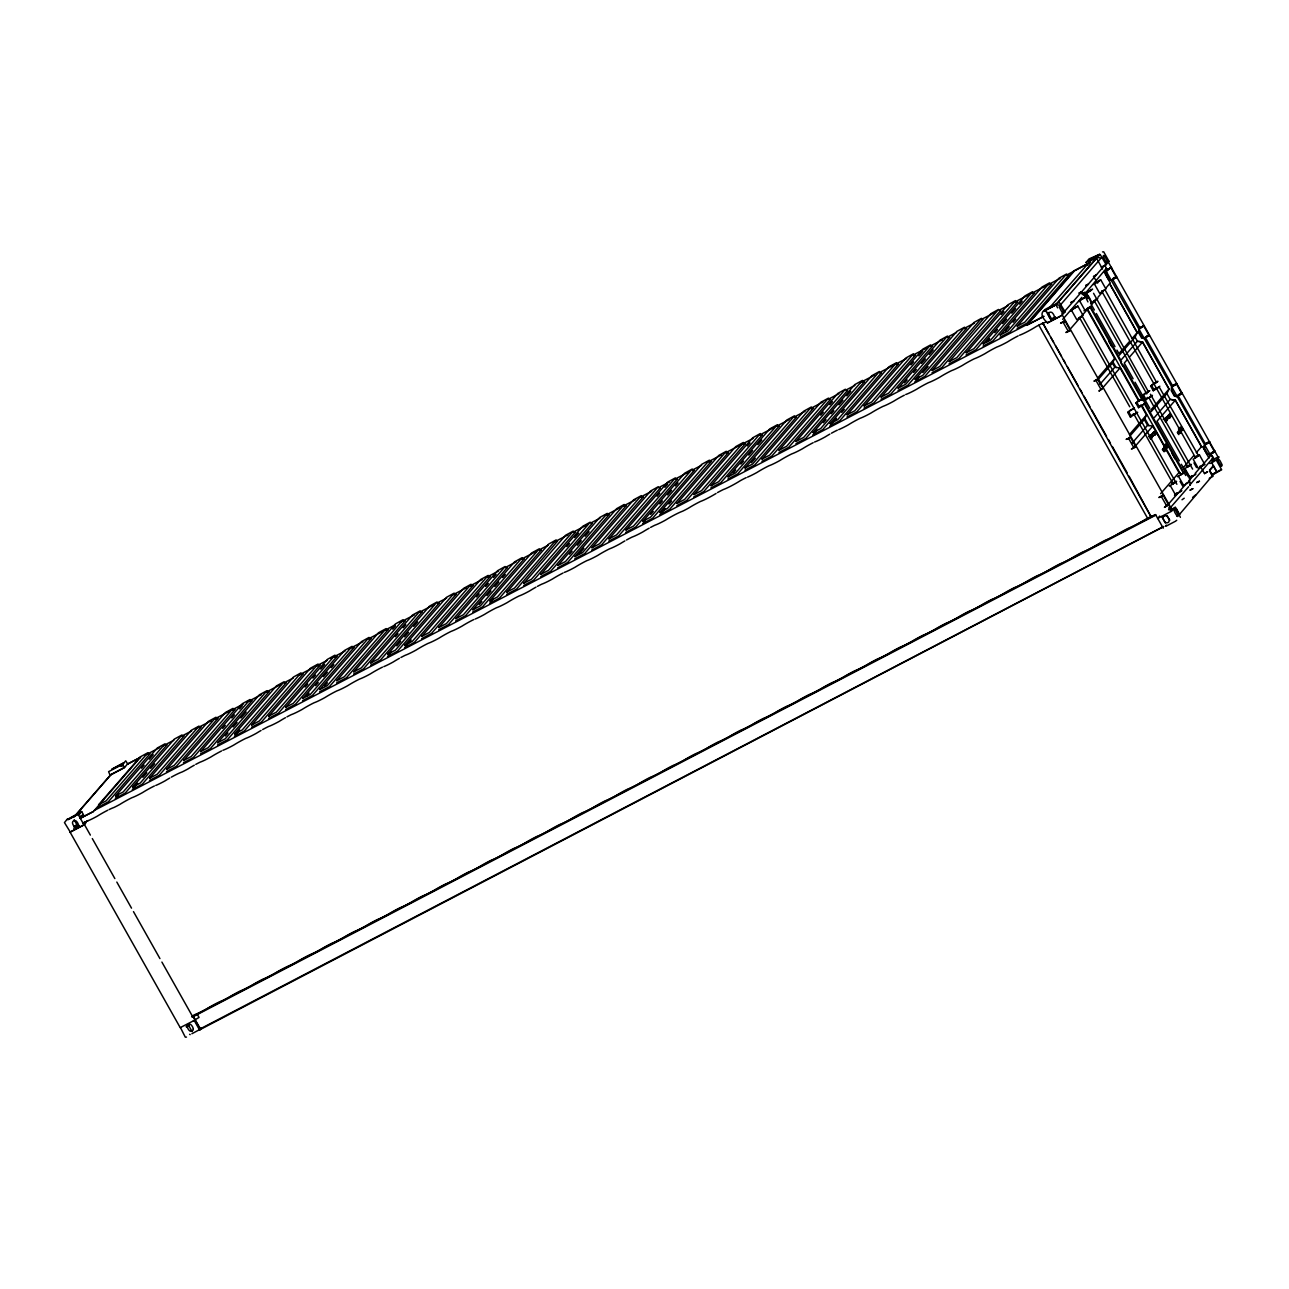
<?xml version="1.0" encoding="UTF-8"?>
<svg xmlns="http://www.w3.org/2000/svg" width="1289" height="1289" viewBox="0 0 1289 1289"><rect width="100%" height="100%" fill="white"/><g stroke="black" fill="none" stroke-linecap="round" stroke-linejoin="round"><path stroke-width="1.5" d="M1155.911 433.781L1154.428 434.812L1156.378 432.895L1155.685 433.845M1170.654 416.83L1169.171 417.878L1168.092 415.864L1169.316 414.268L1170.428 416.911M1164.724 448.282C1161.76 445.962 1166.899 442.675 1167.109 447.17L1164.112 451.714L1162.404 449.652M1116.226 277.022L1111.247 280.374L1108.894 279.955L1105.769 274.396L1105.978 271.012L1111.279 267.29M1111.843 280.067L1109.491 279.649L1106.349 274.09L1106.574 270.706L1110.941 267.661L1116.419 277.554L1113.003 279.117L1116.419 277.554M1148.966 335.156L1144.004 338.508L1141.651 338.089L1138.525 332.514L1138.735 329.146L1143.826 325.473M1144.6 338.201L1142.247 337.782L1139.105 332.208L1139.315 328.84L1143.697 325.795L1149.176 335.688L1145.76 337.235L1149.095 334.834M1181.852 392.968L1176.76 396.641L1174.408 396.206L1171.266 390.648L1171.492 387.28L1176.696 383.558M1177.356 396.319L1175.004 395.9L1171.862 390.341L1172.072 386.974L1176.454 383.929L1181.916 393.806L1178.517 395.369M1214.48 451.408L1209.517 454.759L1207.165 454.34L1204.023 448.781C1201.509 443.738 1217.461 437.761 1204.232 445.398M1105.978 271.012L1210.097 454.453L1207.745 454.034L1204.619 448.459L1204.828 445.092M1087.948 301.916L1084.065 293.989M1189.779 485.051L1213.481 457.321M200.117 1028.606L200.004 1029.653L1163.741 526.621M1083.533 294.907L1083.63 293.876A2.449 2.336 41 0 0 1083.002 292.764L1081.197 292.329L1082.47 294.601M80.417 818.483L83.414 814.632L80.031 816.404M1043.864 316.498L1026.576 325.327L1043.752 316.224M1165.965 445.253L1167.302 447.621M1178.952 429.221L1179.822 431.154M1179.113 430.284C1176.39 432.266 1181.03 437.68 1177.292 432.363M1179.725 430.429L1180.917 432.637L1180.08 433.41M1180.676 428.464L1182.045 430.687M83.479 814.761L81.642 811.49L67.382 819.466M110.242 775.188L124.534 767.583L127.563 763.91L140.614 757.271L127.724 764.119M1105.833 288.204L1110.248 282.903L1103.787 271.431M1170.348 416.524L1171.137 415.96L1166.899 419.586M1165.739 449.652L1164.66 447.637L1163.451 449.023L1164.708 451.392L1165.772 449.619M1178.936 514.988L1179.29 513.731M1190.15 480.007L1190.504 478.751L1181.288 464.266M1179.29 514.665L1212.578 475.496M1165.643 421.954C1167.673 421.358 1165.256 416.879 1164.305 419.586L1165.901 421.857L1164.563 419.489L1170.074 413.769M1106.3 268.45L1084.001 294.907M1190.327 483.939L1189.908 485.26L1190.359 483.278A2.449 2.336 41 0 0 1189.731 482.167L1188.861 481.844M1089.189 263.729L1090.091 261.087L1097.052 257.462L1101.16 258.009L1060.106 305.316L1056.013 304.623L1049.037 308.264L1090.204 261.184L1089.302 263.826M1171.234 416.057L1169.848 413.769M1098.051 379.659L1112.471 363.079L1114.695 358.487L1087.175 309.65L1091.3 306.234L1089.334 306.863M1119.335 355.184L1135.077 337.122L1137.285 332.53L1109.765 283.693M1129.873 436.117L1144.294 419.553L1146.501 414.961L1141.603 406.244M1151.158 411.658L1166.883 393.58L1169.107 388.988L1142.618 341.988L1137.414 341.263L1135.077 337.122M98.431 807.011L108.212 801.919L150.023 753.711L148.831 753.968M149.476 780.425L159.24 775.317L201.068 727.125L199.312 727.608M166.474 771.547L176.255 766.456L218.083 718.247L215.682 719.036M183.489 762.685L193.269 757.594L235.097 709.385L232.697 710.158M200.504 753.823L210.284 748.732L252.112 700.523L250.904 700.781M217.519 744.961L227.299 739.87L269.111 691.661L267.371 692.145M251.548 727.238L261.329 722.146L303.141 673.938L300.756 674.711M268.563 718.376L278.327 713.284L320.155 665.076L317.771 665.849M285.562 709.514L295.342 704.406L337.17 656.214L334.769 656.987M302.577 700.636L312.357 695.544L354.185 647.336L352.429 647.835M319.591 691.774L329.372 686.683L371.184 638.474L369.444 638.973M336.606 682.912L346.387 677.821L388.198 629.612L385.814 630.385M353.621 674.05L363.401 668.959L405.213 620.75L404.021 621.008M370.636 665.188L380.416 660.097L422.228 611.888L421.036 612.146M421.664 638.603L431.444 633.495L473.272 585.303L470.872 586.076M438.679 629.725L448.459 624.633L490.271 576.425L487.887 577.214M455.694 620.863L465.474 615.771L507.286 567.563L506.094 567.821M472.709 612.001L482.489 606.91L524.301 558.701L522.544 559.184M506.738 594.277L516.502 589.186L557.605 541.058M523.737 585.415L533.517 580.324L575.345 532.115L574.153 532.373M540.752 576.554L550.532 571.446L592.36 523.253L591.168 523.511M557.654 567.869L567.547 562.584L609.359 514.392L607.618 514.875M574.781 558.814L584.562 553.722L626.373 505.514L624.633 506.013M591.667 550.129L601.576 544.86L643.388 496.652L641.004 497.425M608.811 541.09L618.591 535.998L660.403 487.903L659.211 488.048M625.697 532.405L635.59 527.137L677.418 478.928L676.226 479.186M676.854 505.642L686.634 500.535L728.446 452.455L726.061 453.116M693.74 496.958L703.649 491.673L745.461 443.48L743.076 444.254M710.884 487.903L720.664 482.811L762.476 434.715L760.091 435.392M727.898 479.041L737.662 473.949L779.491 425.741L777.734 426.224M744.897 470.179L754.677 465.087L796.505 416.992L794.749 417.362M761.912 461.317L771.692 456.225L813.52 408.017L811.119 408.79M778.927 452.455L788.707 447.364L830.535 399.268L829.326 399.413M795.941 443.593L805.722 438.502L847.534 390.406L846.341 390.551M846.986 416.992L856.75 411.9L898.578 363.804L896.193 364.481M863.984 408.13L873.765 403.038L915.593 354.942L913.192 355.603M880.999 399.268L890.78 394.176L932.608 345.968L931.415 346.225M898.014 390.406L907.794 385.314L949.622 337.219L947.866 337.589M932.044 372.682L941.824 367.591L982.911 319.463M949.058 363.82L958.839 358.713L1000.651 310.52L999.458 310.778M966.073 354.958L975.837 349.851L1017.666 301.755L1015.281 302.432M983.072 346.08L992.852 340.989L1034.68 292.78L1032.924 293.28M1000.087 337.219L1009.867 332.127L1051.695 284.031L1049.939 284.402M1017.102 328.357L1026.882 323.265L1068.71 275.169L1066.954 275.54M1169.993 414.107L1169.236 414.542M67.382 818.998L64.466 822.591L70.267 832.033M73.715 817.274L110.902 774.528L124.453 767.471L122.697 764.329L125.742 760.816L127.837 764.248M75.068 815.921L110.983 774.641M81.642 811.49L78.629 815.293L84.027 824.912L70.138 832.13M80.385 818.322L93.372 811.554L140.533 757.142M84.43 822.221L83.205 823.413M84.027 824.912L86.121 822.511M118.056 795.152L115.317 798.439L125.226 793.057L167.038 744.849L165.846 745.106M141.5 768.196L144.11 765.199M149.331 759.221L153.23 754.726M137.665 783.293L132.332 789.577L142.241 784.195L184.053 735.987L182.297 736.47M142.886 777.299L146.785 772.804M150.7 768.325L154.616 763.829M222.659 728.366L225.269 725.369M231.778 717.892L234.389 714.896M239.593 708.902L242.203 705.905M225.333 735.971L227.944 732.99M233.164 726.996L237.063 722.501M240.979 718.005L246.183 712.027M239.738 730.106L234.405 736.39L244.314 731.008L286.126 682.799L284.386 683.283M305.122 687.053L307.717 684.056M312.937 678.062L315.547 675.065M320.752 669.072L324.667 664.592M306.492 696.157L309.102 693.16M315.612 685.667L318.222 682.671M323.426 676.693L327.342 672.197M331.257 667.702L333.851 664.705M324.812 685.796L327.406 682.799M392.71 629.129L395.32 626.132M395.385 636.734L397.995 633.737M403.215 627.759L405.809 624.762M391.55 651.831L387.522 656.617L397.415 651.235L439.243 603.026L437.487 603.51M396.77 645.837L400.67 641.342M404.585 636.863L408.5 632.367M413.705 626.373L417.62 621.878M411.175 639.972L404.537 647.755L414.43 642.357L456.258 594.165L454.501 594.648M476.543 596.904L479.154 593.923M485.663 586.431L488.273 583.434M493.478 577.44L496.088 574.443M479.218 604.525L481.828 601.528M487.033 595.534L490.948 591.039M494.863 586.543L498.762 582.064M502.678 577.569L505.288 574.572M493.623 598.644L489.594 603.429L499.504 598.048L541.316 549.839L539.559 550.322M566.822 546.6L569.416 543.604M574.636 537.61L578.552 533.13M569.496 554.206L572.107 551.209M577.311 545.231L581.226 540.736M585.125 536.24L589.041 531.745M578.697 554.334L583.901 548.341M1155.782 515.149L192.351 1017.118L192.818 1015.748L200.311 1028.59M192.351 1017.118L193.253 1016.344L200.004 1029.653M657.084 496.297L659.694 493.3M664.915 487.306L667.509 484.31M189.628 1034.31L190.176 1034.632M192.093 1031.603L188.597 1025.367L186.196 1026.624M200.842 1028.735L200.278 1028.413M201.857 1027.816L199.634 1030.04L194.204 1020.453L180.218 1027.639L70.041 832.098M645.435 520.369L642.712 523.656L652.605 518.275L694.433 470.179L692.676 470.549M650.655 514.375L653.249 511.379M659.775 503.902L662.369 500.905M667.589 494.912L671.505 490.416M675.404 485.937L678.014 482.94M665.06 508.511L659.726 514.794L669.619 509.413L711.447 461.204L709.691 461.688M668.959 504.015L671.569 501.018M747.362 445.978L749.972 442.981M733.103 473.063L735.713 470.066M740.917 464.072L743.527 461.075M748.748 455.081L752.647 450.602M757.868 444.608L761.767 440.113M751.423 462.703L755.322 458.207M820.706 415.139L823.3 412.142M829.826 404.665L832.42 401.669M816.872 430.236L812.827 435.021L822.736 429.624L864.548 381.544L862.808 381.915M823.381 422.744L825.991 419.747M831.196 413.769L833.806 410.772M839.01 404.778L842.925 400.283M846.841 395.787L850.74 391.308M836.48 418.377L829.842 426.16L839.751 420.762L881.563 372.666L879.807 373.053M841.701 412.383L844.295 409.386M910.969 364.835L913.579 361.838M918.799 355.845L922.698 351.349M904.54 382.914L907.134 379.933M913.659 372.44L916.253 369.444M921.474 363.45L925.389 358.954M929.288 354.475L933.204 349.98M918.944 377.049L914.9 381.834L924.809 376.452L966.621 328.244L964.881 328.727M922.843 372.553L928.064 366.575M1001.247 314.516L1003.857 311.535M986.987 341.601L989.598 338.604M994.802 332.61L997.412 329.613M1002.633 323.62L1006.532 319.14M1011.752 313.146L1015.651 308.651M1019.567 304.156L1022.177 301.159M1005.307 331.241L1009.206 326.745M1013.122 322.25L1015.732 319.253M1026.576 325.327L1073.753 270.916L1087.545 263.729M1074.269 271.093L1028.429 323.748L94.129 810.539M1061.798 315.306L1065.101 311.777L1059.155 302.174C1048.956 308.812 1033.842 309.827 1047.458 322.943L1061.411 315.644M1087.964 265.615L1086.128 262.344L1089.173 258.847L1099.807 254.207L1087.884 260.926L1089.431 259.298M1055.353 305.139L1097.052 257.462M1097.084 257.607L1056.045 304.768L1043.848 311.181L1055.482 305.122M1048.698 333.545L1042.817 323.104L1151.109 516.841L1155.54 514.601L1163.258 528.184M1063.618 312.518L1104.705 265.308L1105.64 265.921M1101.305 267.129L1106.139 264.599L1109.007 261.313L1103.706 251.838L1102.514 251.903M1083.437 294.198L1085.08 292.184M1062.684 319.398L1081.89 297.324M1095.811 281.84L1093.443 284.563L1098.969 281.276M1073.866 308.023L1070.547 310.875L1077.862 306.121L1075.928 306.943M1082.019 298.645L1078.7 301.513L1085.29 296.986M1085.29 293.94L1090.816 290.653M1065.165 321.412L1064.053 321.654M1111.537 267.741L1109.861 268.273M1083.936 310.81L1089.463 307.523M1090.526 303.237L1097.841 298.484L1095.924 299.29M1111.247 280.374L1114.421 277.941M1068.823 330.741L1087.175 309.65M1094.361 310.005L1091.412 304.784L1095.344 300.256M1097.97 297.243L1103.223 291.217M1069.934 330.113L1065.874 332.514L1069.951 330.951M1116.548 276.652L1112.745 278.65M1140.491 327.873L1144.197 325.875L1140.346 327.277M1097.648 378.08L1114.695 358.487M1129.422 341.569L1118.933 353.605L1116.967 350.125M1132.048 338.556L1137.285 332.53M1100.387 383.8L1114.808 367.236L1120.028 367.961L1138.654 401.024M1121.672 359.341L1137.414 341.263M1144.004 338.508L1147.178 336.058M1145.76 337.235L1149.482 335.237M1102.981 387.538L1120.028 367.961M1126.892 360.066L1124.266 363.079L1133.095 378.74M1129.502 357.053L1142.618 341.988M1102.852 388.15L1098.889 391.099L1102.449 388.617M1135.754 413.108L1137.688 412.303L1130.372 417.056L1127.746 412.399L1131.065 409.531M1143.665 404.021L1145.84 402.925L1138.525 407.678L1135.899 403.022L1139.218 400.17M1158.795 387.441L1153.268 390.728L1150.642 386.088L1153.961 383.22M1127.746 412.399L1134.352 407.888M1135.899 403.022L1143.214 398.285L1141.297 399.091M1145.808 392.597L1142.489 395.465L1148.016 392.162M1150.642 386.088L1156.185 382.801M1130.372 417.056L1132.741 414.333M1138.525 407.678L1140.894 404.955M1147.484 397.383L1145.115 400.106L1150.642 396.819M1153.268 390.728L1155.637 388.021M1129.454 434.538L1146.501 414.961M1150.755 410.079L1169.107 388.988M1176.583 383.606L1172.99 385.556L1176.776 383.542M1130.582 437.374L1126.119 439.404L1130.179 437.841M1131.839 443.432L1147.564 425.354L1152.769 426.079L1178.984 472.58L1160.616 493.671M1154.428 417.475L1170.17 399.397L1175.375 400.122L1201.574 446.622L1196.337 452.648M1176.76 396.641L1180.756 393.532L1178.388 394.772M1134.417 447.17L1152.769 426.079M1175.375 400.122L1157.023 421.213L1179.338 460.817M1181.916 393.806L1178.629 395.224M1149.127 436.762L1154.074 432.427L1155.17 434.441L1152.157 436.536M1153.317 432.846L1154.493 431.493M1152.898 436.149L1150.239 438.743M1165.707 421.422L1167.641 419.215M1149.16 436.697L1150.9 438.888L1151.754 437.761L1150.513 435.553M1165.901 421.857L1166.851 420.649L1165.594 418.426M1179.951 431.767L1180.788 430.8C1178.227 429.656 1179.467 426.16 1181.626 427.255C1187.121 434.216 1175.874 422.663 1179.467 431.332M1165.256 445.575L1163.886 448.056M1179.999 428.641L1178.629 431.106M1181.207 427.513L1180.563 429.237M1180.788 428.222C1174.037 431.074 1184.704 424.323 1179.354 430.719M1162.597 449.442L1165.965 444.753M1165.546 448.54L1167.109 447.17M1180.74 428.254L1181.852 430.236L1179.773 433.056M1168.205 446.574C1167.157 449.764 1164.289 445.333 1166.448 444.463C1170.396 451.021 1165.933 440.339 1164.708 445.366M1182.964 429.624L1181.223 430.429M1183.221 467.714L1193.711 455.662M1209.34 441.724L1205.731 443.674L1209.146 442.127L1214.673 451.94L1211.273 453.502L1214.721 451.037M1169.268 486.098L1174.811 482.811M1177.437 476.721L1182.964 473.434M1184.011 469.164L1191.342 464.411L1186.396 466.441M1195.548 456.532L1197.562 455.839M1209.791 442.127L1205.86 443.545M1151.109 516.841L1129.067 476.173M1209.517 454.759L1214.609 451.086M1211.016 453.035L1214.802 451.037M1176.889 492.672L1174.521 495.395L1181.836 490.642L1179.902 491.463M1191.632 475.738L1189.264 478.461L1195.854 473.933M1211.273 453.502L1214.673 451.94M1180.047 481.377L1182.674 486.034L1188.2 482.731M1167.431 505.272L1177.679 493.494M1180.241 490.561L1185.348 484.664M1192.599 476.35L1188.748 480.781L1189.666 481.393M1195.177 473.385L1210.613 455.662L1211.886 455.871M1159.729 516.067L1157.635 518.484L1171.588 511.185L1175.278 507.318L1180.402 517.34M1168.575 509.767L1188.651 486.694M1209.888 463.508C1216.397 461.236 1225.839 451.617 1211.563 460.689M1213.416 465.635L1209.533 470.098L1213.046 476.318L1209.243 478.3M1209.791 470.34L1213.529 466.054L1216.848 471.951L1211.547 474.706L1209.872 471.5M199.714 1029.154L1163.516 526.492M1179.677 514.649L1176.245 508.333M1216.848 471.951L1211.692 462.574L1213.884 460.044L1212.24 457.966M1091.412 304.784C1092.315 301.69 1087.626 293.393 1084.484 292.474M76.228 825.202L76.615 826.797M84.703 824.09L84.349 822.479M84.188 824.67L70.653 831.84M1099.372 280.841L1098.582 280.905M1074.156 308.135L1076.863 306.846L1075.687 307.217M1154.267 383.349L1157.973 381.335L1156.04 382.14M1156.571 382.366L1104.979 289.719L1101.934 291.54M1148.418 391.743L1093.555 293.28M1142.231 398.994L1141.136 399.767M1159.198 387.022L1198.48 455.645L1195.419 457.466L1199.495 455.033L1204.732 464.33L1198.416 468.568L1193.179 459.255L1199.495 455.033M1143.746 404.408L1144.39 403.683M1133.982 414.301L1136.237 413.044M1181.046 473.981L1181.836 473.917M1183.366 473.015L1182.577 473.079M1175.197 482.376L1172.523 483.778L1176.599 481.345L1171.637 483.375M1203.282 465.087L1200.655 466.763L1201.735 465.893M1204.506 473.595L1207.551 471.758L1204.506 473.595L1200.591 466.634M1097.165 379.256C1088.544 385.024 1100.033 375.099 1099.678 384.025M1135.432 447.219C1125.297 452.004 1137.897 445.736 1134.578 446.816M1162.904 495.991L1158.859 497.538L1163.081 495.057L1168.624 504.869M1167.931 504.885L1164.402 507.35L1168.205 505.336M123.502 763.136L111.853 769.211L123.921 762.653M79.612 813.568L67.963 819.643L80.031 813.085M1220.619 469.841L1211.676 474.851M1165.498 525.864L1166.448 525.106M1175.777 521.03L1176.728 520.273M1165.788 417.62L1168.801 415.509L1169.945 417.459L1169.171 417.878M1154.074 432.427L1148.902 436.375M1064.617 321.638L1060.605 323.152L1064.827 320.671L1070.353 330.483M1182.029 499.761L1184.22 498.215M199.892 1029.476L191.9 1033.73M1097.761 281.373C1094.071 284.128 1104.721 277.925 1098.824 280.631M1083.936 298.242L1085 297.372M1095.763 299.966L1096.391 299.241M1088.254 307.62L1087.191 308.49L1139.154 400.718L1140.298 400.218M1146.807 392.259L1145.744 393.145L1146.888 392.646M1147.726 392.194L1149.804 390.712L1147.645 391.792M1140.217 399.832L1139.154 400.718M1150.336 396.835L1152.43 395.352L1150.255 396.448M1189.248 465.893C1192.824 463.46 1184.591 467.939 1188.426 466.344M1182.658 473.466L1184.752 471.983L1182.819 472.789M1194.484 475.19L1195.564 474.32M1081.31 316.885L1076.782 319.656L1071.546 310.359M193.366 1020.856L199.038 1017.424L197.072 1013.927M1175.069 521.465L1166.062 526.17M122.697 764.329L108.598 771.66L110.193 775.414M1086.128 262.344L1100.452 254.964L1106.139 264.599M145.319 755.096L159.578 747.668M163.139 745.815L173.838 740.24M182.748 735.584L191.674 730.944M195.235 729.091L211.283 720.728M214.844 718.859L229.12 711.431M232.681 709.578L243.379 704.003M246.94 702.151L261.2 694.707M266.549 691.919L280.825 684.491M284.386 682.638L293.296 677.998M298.645 675.21L312.921 667.766M316.482 665.914L327.18 660.339M330.741 658.486L345.017 651.058M348.578 649.189L362.837 641.761M368.187 638.973L382.446 631.546M386.023 629.677L394.933 625.036M400.283 622.249L414.542 614.821M419.892 612.033L434.167 604.605M437.728 602.736L446.639 598.096M451.988 595.309L466.247 587.881M469.824 586.028L482.295 579.518M487.645 576.731L498.344 571.156M505.481 567.434L516.18 561.859M521.529 559.088L535.789 551.644M539.35 549.791L548.276 545.15M553.626 542.363L567.885 534.919M573.234 532.131L587.494 524.704M591.071 522.851L599.981 518.21M605.331 515.423L619.59 507.979M623.167 506.126L635.638 499.616M640.987 496.845L651.686 491.27M658.824 487.548L669.523 481.973M674.872 479.186L689.132 471.758M692.692 469.889L701.619 465.248M706.968 462.461L721.228 455.033M726.577 452.246L753.324 438.308M760.446 434.602L772.933 428.093M776.494 426.24L788.981 419.731M794.33 416.943L805.029 411.368M812.167 407.646L822.849 402.087M828.199 399.3L838.897 393.725M846.035 390.003L854.945 385.363M860.295 382.575L874.57 375.131M879.92 372.344L906.666 358.423M913.788 354.701L926.275 348.191M929.836 346.338L942.323 339.845M947.673 337.057L956.583 332.401M965.493 327.76L974.42 323.12M981.541 319.398L994.028 312.889M999.378 310.101L1008.288 305.461M1013.637 302.673L1027.897 295.245M1031.474 293.393L1059.993 278.521M1067.131 274.815L1087.61 263.858M1087.658 291.217L1088.609 291.072M80.321 818.193L93.372 811.554M73.731 826.555L76.953 824.799L74.15 819.788M88.087 820.529L83.495 822.914L90.359 835.095M73.747 828.295L79.112 825.492M1055.433 316.804L1050.599 319.334L1045.073 309.521M1061.878 313.453L1065.101 311.777M1046.716 321.541L1042.334 323.765M1047.506 322.878L1060.799 315.95M1063.796 321.203L1064.666 320.752M1069.064 330.564L1070.096 330.016M1178.259 394.917L1181.659 393.354M1163.564 418.716L1165.063 418.699M1181.852 430.236L1180.885 430.768M1162.694 449.362L1163.468 448.991L1162.549 449.313M1163.838 451.408L1164.595 450.973M1206.117 443.996L1209.71 442.143M1199.785 466.36L1200.736 466.231M1162.066 495.588L1162.936 495.137M1212.643 474.755L1221.682 469.776L1216.317 460.157M192.061 1016.602L1155.492 514.633M1192.599 497.425L1195.934 494.622M1170.444 509.832L1175.278 507.318M186.454 1026.866L188.855 1025.609M1218.202 457.241L1108.25 261.941M1163.177 419.36L1164.563 419.489M1108.024 261.699L1109.007 261.313M1093.926 276.426L1096.552 274.75L1093.475 276.474L1097.664 283.081M1090.671 289.993L1092.605 289.187L1088.512 291.507M1083.082 298.71L1081.938 299.193M1094.925 300.434L1093.765 300.917M1155.782 382.43L1156.942 381.947M1149.514 397.302L1148.354 397.785M1142.924 404.875L1141.764 405.358L1164.611 446.171M1202.798 465.152L1204.732 464.33M1193.662 475.657L1192.502 476.14M186.486 1037.097L185.294 1037.162L180.46 1027.575M1111.456 267.758L1107.605 269.159M1150.9 438.888L1152.108 437.583L1150.851 435.376M1105.285 289.348L1099.694 293.344L1094.442 284.047M1089.801 306.798L1142.505 400.508M1042.817 323.104L1036.437 326.407A14.807 1.595 -29.4 0 1 1019.502 335.237M1082.373 315.66L1079.022 317.867M1159.858 386.217L1156.491 388.311M1130.985 410.079L1134.046 408.259M1189.264 481.506L1185.896 483.601M1180.386 491.399L1177.759 493.075M1151.609 516.18L1145.228 519.483A14.807 1.595 -29.4 0 1 1128.294 528.313A14.614 1.579 -29.4 0 0 1116.355 534.967A14.807 1.595 -29.4 0 1 1105.656 540.091A14.614 1.579 -29.4 0 0 1093.733 546.745A14.807 1.595 -29.4 0 1 1083.034 551.885A14.614 1.579 -29.4 0 0 1071.095 558.54A14.807 1.595 -29.4 0 1 1060.412 563.68A15.017 1.627 -29.4 0 0 1048.15 570.495A15.017 1.627 -29.4 0 1 1037.291 575.716A14.807 1.595 -29.4 0 0 1025.19 582.467A14.807 1.595 -29.4 0 1 1014.491 587.591A14.807 1.595 -29.4 0 0 1002.407 594.342A14.807 1.595 -29.4 0 1 991.708 599.466A14.807 1.595 -29.4 0 0 979.608 606.217A14.807 1.595 -29.4 0 1 968.909 611.34A14.807 1.595 -29.4 0 0 956.825 618.092A14.807 1.595 -29.4 0 1 946.126 623.215A14.807 1.595 -29.4 0 0 934.026 629.967A14.807 1.595 -29.4 0 1 923.327 635.09A14.807 1.595 -29.4 0 0 911.226 641.841A14.807 1.595 -29.4 0 1 900.544 646.965A14.807 1.595 -29.4 0 0 888.443 653.716A14.807 1.595 -29.4 0 1 877.745 658.84A14.807 1.595 -29.4 0 0 865.644 665.591A14.807 1.595 -29.4 0 1 854.945 670.715A14.807 1.595 -29.4 0 0 842.861 677.466A14.807 1.595 -29.4 0 1 832.162 682.59A14.807 1.595 -29.4 0 0 820.062 689.341A14.807 1.595 -29.4 0 1 809.363 694.465A14.807 1.595 -29.4 0 0 797.279 701.216A14.807 1.595 -29.4 0 1 786.58 706.34A15.017 1.627 -29.4 0 0 774.318 713.171A14.807 1.595 -29.4 0 1 763.62 718.311A14.614 1.579 -29.4 0 0 751.696 724.966A14.807 1.595 -29.4 0 1 740.998 730.09A14.614 1.579 -29.4 0 0 729.058 736.76A14.807 1.595 -29.4 0 1 718.36 741.884A14.614 1.579 -29.4 0 0 706.436 748.538A14.807 1.595 -29.4 0 1 695.738 753.678A14.614 1.579 -29.4 0 0 683.798 760.333A14.807 1.595 -29.4 0 1 673.1 765.473A14.614 1.579 -29.4 0 0 661.176 772.127A14.807 1.595 -29.4 0 1 650.478 777.251A14.614 1.579 -29.4 0 0 638.538 783.921A14.807 1.595 -29.4 0 1 627.856 789.045A14.614 1.579 -29.4 0 0 615.916 795.7A14.807 1.595 -29.4 0 1 605.218 800.84A14.614 1.579 -29.4 0 0 593.294 807.494A14.807 1.595 -29.4 0 1 582.596 812.634A14.614 1.579 -29.4 0 0 570.656 819.288A14.807 1.595 -29.4 0 1 559.958 824.412A15.017 1.627 -29.4 0 0 547.712 831.244A15.017 1.627 -29.4 0 1 536.852 836.464A14.807 1.595 -29.4 0 0 524.752 843.199A14.807 1.595 -29.4 0 1 514.053 848.339A14.807 1.595 -29.4 0 0 501.953 855.074A14.807 1.595 -29.4 0 1 491.254 860.214A14.807 1.595 -29.4 0 0 479.17 866.949A14.807 1.595 -29.4 0 1 468.471 872.089A14.807 1.595 -29.4 0 0 456.37 878.824A14.807 1.595 -29.4 0 1 445.672 883.964A14.807 1.595 -29.4 0 0 433.587 890.699A14.807 1.595 -29.4 0 1 422.889 895.839A14.807 1.595 -29.4 0 0 410.788 902.574A14.807 1.595 -29.4 0 1 400.089 907.714A14.807 1.595 -29.4 0 0 388.005 914.449A14.807 1.595 -29.4 0 1 377.306 919.589A14.807 1.595 -29.4 0 0 365.206 926.324A14.807 1.595 -29.4 0 1 354.507 931.464A14.807 1.595 -29.4 0 0 342.423 938.199A14.807 1.595 -29.4 0 1 331.724 943.339A14.807 1.595 -29.4 0 0 319.624 950.074A14.807 1.595 -29.4 0 1 313.759 953.135A14.807 1.595 -29.4 0 0 296.824 961.948A14.807 1.595 -29.4 0 1 290.976 965.01A15.017 1.627 -29.4 0 0 273.88 973.92A14.807 1.595 -29.4 0 1 263.182 979.044A14.614 1.579 -29.4 0 0 251.242 985.698A14.807 1.595 -29.4 0 1 240.56 990.838A14.614 1.579 -29.4 0 0 228.62 997.493A14.807 1.595 -29.4 0 1 222.755 1000.554A14.614 1.579 -29.4 0 0 205.998 1009.287A14.807 1.595 -29.4 0 1 195.3 1014.427L192.287 1015.99L161.898 962.077M1201.574 446.622L1202.863 447.025L1208.969 458.127M1178.984 472.58L1180.257 472.999M1166.352 504.724L1168.301 504.482M1179.338 430.284L1178.323 431.364M1081.197 292.329L1082.47 292.539M1164.773 450.312L1166.174 449.571L1164.547 447.75M1164.45 449.764L1163.919 448.024M1154.106 435.07C1157.393 435.843 1153.542 429.882 1152.914 432.959M1179.999 431.428L1181.095 430.671L1179.757 428.302M1175.471 384.186L1176.954 384.009L1175.359 384.525M1105.688 267.065L1107.67 270.561M1112.616 279.342L1140.282 328.453M1145.228 337.219L1172.893 386.329M1178.823 396.851L1205.505 444.206M1211.434 454.727L1213.416 458.239M1097.261 259.476L1102.514 269.063M1109.603 283.773L1137.075 332.514M1168.897 388.988L1142.505 342.165L1138.622 341.424M1201.412 446.703L1175.262 400.283L1171.379 399.558M1166.883 393.58L1170.17 399.397M1100.758 279.81L1105.994 289.107M1101.596 290.943L1195.676 457.933M1170.251 417.217C1167.077 410.901 1167.979 420.826 1170.315 417.362M1151.657 385.556L1154.267 390.213M1168.801 415.509L1169.913 417.491M1193.92 462.88L1196.546 467.536M1150.433 394.241L1192.615 469.099M1094.135 300.498L1146.775 393.902M1149.691 399.091L1187.975 467.005M1086.289 293.409L1091.525 302.706M1143.488 394.933L1146.114 399.59M1185.026 468.632L1190.263 477.929M1086.16 295.487L1087.9 298.581M1096.327 313.501L1115.001 346.644M1135.061 382.221L1149.772 408.339M1184.897 470.711L1188.394 476.914M1090.913 307.185L1121.543 361.532M1123.525 365.045L1185.783 475.528M1144.455 403.956L1183.689 473.611M1108.862 341.44L1111.827 346.709M1120.721 362.483L1122.703 365.995M1172.104 453.68L1175.069 458.932M1166.078 448.524L1181.014 475.013M1079.699 300.982L1084.935 310.278M1136.898 402.506L1139.524 407.163M1178.436 476.205L1183.673 485.502M1112.874 361.806L1116.129 367.607M1144.696 418.281L1148.886 425.724M1112.471 363.079L1114.808 367.236M1144.294 419.553L1147.564 425.354M1077.862 306.121L1083.098 315.434M1081.745 315.434L1176.889 484.293M1079.392 317.432L1129.744 406.792M1133.692 413.801L1173.199 483.891M1128.745 411.884L1131.371 416.524M1170.283 485.582L1175.52 494.879M1062.184 314.87L1172.378 510.412C1171.765 508.865 1165.965 503.403 1170.976 511.507M1056.577 305.976L1057.641 307.878M1097.584 378.789L1101.95 386.732M1131.371 438.937L1135.867 446.735M1062.974 321.928L1068.243 331.273M1095.731 380.046L1100.999 389.407M1128.487 438.179L1133.756 447.541M1161.244 496.313L1166.513 505.659M1167.061 515.568L1169.816 520.224M1047.812 312.309L1051.47 318.802M1161.711 516.502L1165.385 523.044M1050.664 337.025L1053.596 342.246M1055.562 345.726L1061.443 356.151M1063.393 359.631L1065.359 363.111M1067.324 366.592L1078.103 385.733M1080.053 389.214L1082.019 392.678M1083.985 396.158L1089.866 406.599M1091.815 410.079L1106.526 436.165M1108.476 439.646L1110.441 443.126M1112.407 446.606L1127.102 472.692M1038.821 325.166L1147.581 518.259M92.309 838.575L114.85 878.582M116.816 882.063L131.51 908.149M133.476 911.629L159.933 958.597M1164.466 447.605L1163.58 448.298M716.072 493.478A14.807 1.595 -29.4 0 1 700.588 501.405A14.807 1.595 -29.4 0 0 688.487 508.14A14.807 1.595 -29.4 0 1 682.622 511.201A15.017 1.627 -29.4 0 0 665.527 520.112A14.807 1.595 -29.4 0 1 654.828 525.235A14.614 1.579 -29.4 0 0 650.591 527.41M1018.165 335.897A14.614 1.579 -29.4 0 0 1007.563 341.891A14.807 1.595 -29.4 0 1 996.88 347.031A14.614 1.579 -29.4 0 0 984.941 353.685A14.807 1.595 -29.4 0 1 974.242 358.809A14.614 1.579 -29.4 0 0 962.319 365.48A14.807 1.595 -29.4 0 1 951.62 370.604A15.017 1.627 -29.4 0 0 939.359 377.435A15.017 1.627 -29.4 0 1 928.499 382.656A14.807 1.595 -29.4 0 0 916.398 389.391A14.807 1.595 -29.4 0 1 905.7 394.531M904.33 395.207A14.807 1.595 -29.4 0 0 893.615 401.266A14.807 1.595 -29.4 0 1 882.917 406.406A14.807 1.595 -29.4 0 0 870.816 413.141A14.807 1.595 -29.4 0 1 860.117 418.281A14.807 1.595 -29.4 0 0 848.033 425.016A14.807 1.595 -29.4 0 1 838.688 429.64M829.874 434.103A14.807 1.595 -29.4 0 0 825.234 436.89A14.807 1.595 -29.4 0 1 814.535 442.03M831.469 433.201A14.807 1.595 -29.4 0 1 837.334 430.155M813.166 442.707A14.807 1.595 -29.4 0 0 802.451 448.765A14.807 1.595 -29.4 0 1 791.752 453.905A14.807 1.595 -29.4 0 0 779.652 460.64A14.807 1.595 -29.4 0 1 768.953 465.78A14.807 1.595 -29.4 0 0 756.869 472.515A14.807 1.595 -29.4 0 1 747.523 477.139M746.17 477.655A14.807 1.595 -29.4 0 0 740.305 480.7A14.807 1.595 -29.4 0 1 723.371 489.53A14.807 1.595 -29.4 0 0 717.506 492.575M649.14 528.2A14.614 1.579 -29.4 0 0 642.905 531.89A14.807 1.595 -29.4 0 1 632.206 537.03A14.614 1.579 -29.4 0 0 626.502 539.994M624.907 540.897A14.614 1.579 -29.4 0 0 620.267 543.684A14.807 1.595 -29.4 0 1 609.584 548.824A14.614 1.579 -29.4 0 0 597.645 555.478A14.807 1.595 -29.4 0 1 586.946 560.602A14.614 1.579 -29.4 0 0 575.023 567.257A14.807 1.595 -29.4 0 1 564.324 572.397M562.987 573.057A14.614 1.579 -29.4 0 0 552.385 579.051A14.807 1.595 -29.4 0 1 541.686 584.191A14.614 1.579 -29.4 0 0 537.449 586.366M535.998 587.156A14.614 1.579 -29.4 0 0 529.763 590.845A14.807 1.595 -29.4 0 1 519.064 595.985A14.614 1.579 -29.4 0 0 507.125 602.64A14.807 1.595 -29.4 0 1 496.426 607.764A14.614 1.579 -29.4 0 0 484.503 614.418A14.807 1.595 -29.4 0 1 475.158 619.042M473.804 619.558A14.614 1.579 -29.4 0 0 461.865 626.212A14.807 1.595 -29.4 0 1 451.166 631.352A15.017 1.627 -29.4 0 0 438.921 638.184A15.017 1.627 -29.4 0 1 428.061 643.388A14.807 1.595 -29.4 0 0 415.96 650.139A14.807 1.595 -29.4 0 1 405.262 655.263A14.807 1.595 -29.4 0 0 400.895 657.503M399.397 658.325A14.807 1.595 -29.4 0 0 393.177 662.014A14.807 1.595 -29.4 0 1 383.816 666.639M382.479 667.138A14.807 1.595 -29.4 0 0 370.378 673.889A14.807 1.595 -29.4 0 1 359.679 679.013A14.807 1.595 -29.4 0 0 347.579 685.764A14.807 1.595 -29.4 0 1 336.896 690.888A14.807 1.595 -29.4 0 0 324.796 697.639A14.807 1.595 -29.4 0 1 314.097 702.763A14.807 1.595 -29.4 0 0 301.997 709.514A14.807 1.595 -29.4 0 1 291.298 714.638A14.807 1.595 -29.4 0 0 286.948 716.877M285.449 717.699A14.807 1.595 -29.4 0 0 279.214 721.389A14.807 1.595 -29.4 0 1 268.515 726.513A14.807 1.595 -29.4 0 0 262.65 729.574M261.055 730.476A14.807 1.595 -29.4 0 0 256.414 733.264A14.807 1.595 -29.4 0 1 245.716 738.404A14.807 1.595 -29.4 0 0 233.631 745.139A14.807 1.595 -29.4 0 1 222.933 750.279M221.563 750.955A14.807 1.595 -29.4 0 0 210.832 757.014A14.807 1.595 -29.4 0 1 200.133 762.153A14.807 1.595 -29.4 0 0 195.767 764.377M169.729 778.057A15.017 1.627 -29.4 0 0 165.089 780.844A14.807 1.595 -29.4 0 1 155.743 785.468M171.324 777.154A15.017 1.627 -29.4 0 1 182.184 771.934A14.807 1.595 -29.4 0 0 188.049 768.889A14.807 1.595 -29.4 0 1 194.285 765.199M107.793 810.217A14.614 1.579 -29.4 0 0 97.207 816.211A14.807 1.595 -29.4 0 1 86.508 821.351M109.13 809.556A14.614 1.579 -29.4 0 1 113.964 807.478A14.807 1.595 -29.4 0 0 119.829 804.433A14.614 1.579 -29.4 0 1 131.768 797.778A14.807 1.595 -29.4 0 0 142.467 792.638A14.614 1.579 -29.4 0 1 154.39 785.984M121.005 766.407A2.433 2.32 41 0 1 122.197 766.149M98.592 804.771L106.181 800.823L147.961 752.679L140.292 756.869L98.592 804.771M115.607 795.909L123.18 791.962L164.976 743.817L157.306 747.991L115.607 795.909M132.622 787.047L140.195 783.1L181.991 734.956L174.321 739.129L132.622 787.047M149.637 778.185L157.21 774.238L199.005 726.094L191.336 730.267L149.637 778.185M166.652 769.324L174.224 765.376L216.02 717.232L208.351 721.405L166.652 769.324M183.65 760.462L191.239 756.514L233.035 708.37L225.349 712.543L183.65 760.462M200.665 751.6L208.254 747.636L250.05 699.508L242.364 703.681L200.665 751.6M217.68 742.722L225.269 738.774L267.049 690.646L259.379 694.819L217.68 742.722M234.695 733.86L242.268 729.912L284.063 681.768L276.394 685.957L234.695 733.86M251.709 724.998L259.282 721.05L300.982 672.874L293.409 677.079L251.709 724.998M268.724 716.136L276.297 712.189L318.093 664.044L310.423 668.218L268.724 716.136M285.739 707.274L293.312 703.327L335.011 655.15L327.438 659.356L285.739 707.274M302.738 698.412L310.327 694.465L352.123 646.321L344.437 650.494L302.738 698.412M319.753 689.551L327.342 685.603L369.041 637.427L361.452 641.632L319.753 689.551M336.767 680.689L344.356 676.725L386.136 628.597L378.467 632.77L336.767 680.689M353.782 671.811L361.355 667.863L403.054 619.703L395.481 623.908L353.782 671.811M370.797 662.949L378.37 659.001L420.166 610.857L412.496 615.046L370.797 662.949M387.812 654.087L395.385 650.139L437.084 601.963L429.511 606.168L387.812 654.087M404.827 645.225L412.399 641.278L454.195 593.133L446.51 597.306L404.827 645.225M421.825 636.363L429.414 632.416L471.113 584.239L463.524 588.445L421.825 636.363M438.84 627.501L446.429 623.554L488.209 575.41L480.539 579.583L438.84 627.501M455.855 618.639L463.444 614.692L505.127 566.516L497.554 570.721L455.855 618.639M472.87 609.778L480.443 605.814L522.142 557.654L514.569 561.859L472.87 609.778M489.884 600.9L497.457 596.952L539.253 548.824L531.584 552.997L489.884 600.9M506.899 592.038L514.472 588.09L556.171 539.914L548.598 544.135L506.899 592.038M523.914 583.176L531.487 579.228L573.283 531.084L565.597 535.257L523.914 583.176M540.913 574.314L548.502 570.366L590.201 522.19L582.612 526.395L540.913 574.314M557.928 565.452L565.517 561.505L607.296 513.36L599.627 517.534L557.928 565.452M574.942 556.59L582.531 552.643L624.214 504.466L616.641 508.672L574.942 556.59M591.957 547.728L599.53 543.781L641.326 495.637L633.656 499.81L591.957 547.728M608.972 538.866L616.545 534.903L658.244 486.743L650.671 490.948L608.972 538.866M625.987 529.988L633.56 526.041L675.355 477.913L667.686 482.086L625.987 529.988M642.985 521.127L650.574 517.179L692.274 469.003L684.685 473.208L642.985 521.127M660 512.265L667.589 508.317L709.385 460.173L701.699 464.346L660 512.265M677.015 503.403L684.604 499.455L726.287 451.279L718.714 455.484L677.015 503.403M694.03 494.541L701.619 490.593L743.399 442.449L735.729 446.622L694.03 494.541M711.045 485.679L718.618 481.732L760.317 433.555L752.744 437.761L711.045 485.679M728.059 476.817L735.632 472.87L777.428 424.726L769.759 428.899L728.059 476.817M745.074 467.955L752.647 463.992L794.443 415.864L786.773 420.037L745.074 467.955M762.073 459.077L769.662 455.13L811.361 406.97L803.772 411.175L762.073 459.077M779.088 450.215L786.677 446.268L828.473 398.124L820.787 402.297L779.088 450.215M796.103 441.354L803.692 437.406L845.375 389.23L837.802 393.435L796.103 441.354M813.117 432.492L820.69 428.544L862.486 380.4L854.816 384.573L813.117 432.492M830.132 423.63L837.705 419.682L879.404 371.506L871.831 375.711L830.132 423.63M847.147 414.768L854.72 410.82L896.516 362.676L888.846 366.849L847.147 414.768M864.162 405.906L871.735 401.959L913.434 353.782L905.861 357.988L864.162 405.906M881.16 397.044L888.749 393.081L930.545 344.953L922.86 349.126L881.16 397.044M898.175 388.166L905.764 384.219L947.463 336.058L939.874 340.264L898.175 388.166M915.19 379.304L922.779 375.357L964.559 327.213L956.889 331.386L915.19 379.304M932.205 370.442L939.778 366.495L981.477 318.319L973.904 322.524L932.205 370.442M949.22 361.581L956.792 357.633L998.492 309.457L990.919 313.662L949.22 361.581M966.234 352.719L973.807 348.771L1015.506 300.595L1007.934 304.8L966.234 352.719M983.249 343.857L990.822 339.909L1032.521 291.733L1024.932 295.938L983.249 343.857M1000.248 334.995L1007.837 331.047L1049.536 282.871L1041.947 287.076L1000.248 334.995M1017.263 326.133L1024.852 322.169L1066.551 274.009L1058.962 278.215L1017.263 326.133M1085.709 285.514L1088.415 284.225L1085.709 285.514M1079.119 293.086L1081.809 291.685L1079.119 293.086M1070.966 302.464L1073.673 301.175L1070.966 302.464M1196.724 482.537L1199.431 481.248L1196.724 482.537M1190.134 490.11L1192.808 488.708L1190.134 490.11M1116.355 276.7L1115.243 277.28L1116.467 276.652M1104.431 255.786L1104.238 255.625A4.866 1.402 62.5 0 0 1103.255 256.753L1105.044 260.297A3.045 0.886 62.5 0 0 1107.138 262.231A3.045 0.886 62.5 0 0 1106.268 258.88L1104.431 255.786M1060.541 306.218L1060.348 306.057A4.866 1.402 62.5 0 0 1059.365 307.185L1061.153 310.73A3.045 0.886 62.5 0 0 1063.248 312.663A3.045 0.886 62.5 0 0 1062.378 309.312L1060.541 306.218M1221.07 465.861L1219.04 462.606A3.045 0.886 62.5 0 1 1218.169 459.271A3.045 0.886 62.5 0 1 1220.264 461.188L1222.069 464.733A4.866 1.402 62.5 0 1 1221.07 465.861M1177.179 516.293L1175.149 513.038A3.045 0.886 62.5 0 1 1174.279 509.703A3.045 0.886 62.5 0 1 1176.374 511.62L1178.178 515.165A4.866 1.402 62.5 0 1 1177.179 516.293M1048.344 314.339A7.702 7.315 41 0 0 1050.873 318.834A2.433 2.32 41 0 0 1054.45 316.965A7.702 7.315 41 0 0 1052.791 313.388A2.433 2.32 41 0 0 1048.344 314.339M74.118 826.378A2.433 2.32 41 0 0 78.581 825.427A7.702 7.315 41 0 0 76.921 821.834A2.433 2.32 41 0 0 72.458 822.801A7.702 7.315 41 0 0 74.118 826.378M193.318 1029.057A7.702 7.315 41 0 0 190.788 1024.562A2.433 2.32 41 0 0 187.211 1026.431A7.702 7.315 41 0 0 188.871 1030.024A2.433 2.32 41 0 0 193.318 1029.057M1164.273 515.987A2.433 2.32 41 0 0 1163.403 519.177A7.702 7.315 41 0 0 1164.74 521.562A2.433 2.32 41 0 0 1169.204 520.611A7.702 7.315 41 0 0 1167.544 517.018A2.433 2.32 41 0 0 1164.273 515.987"/></g></svg>
